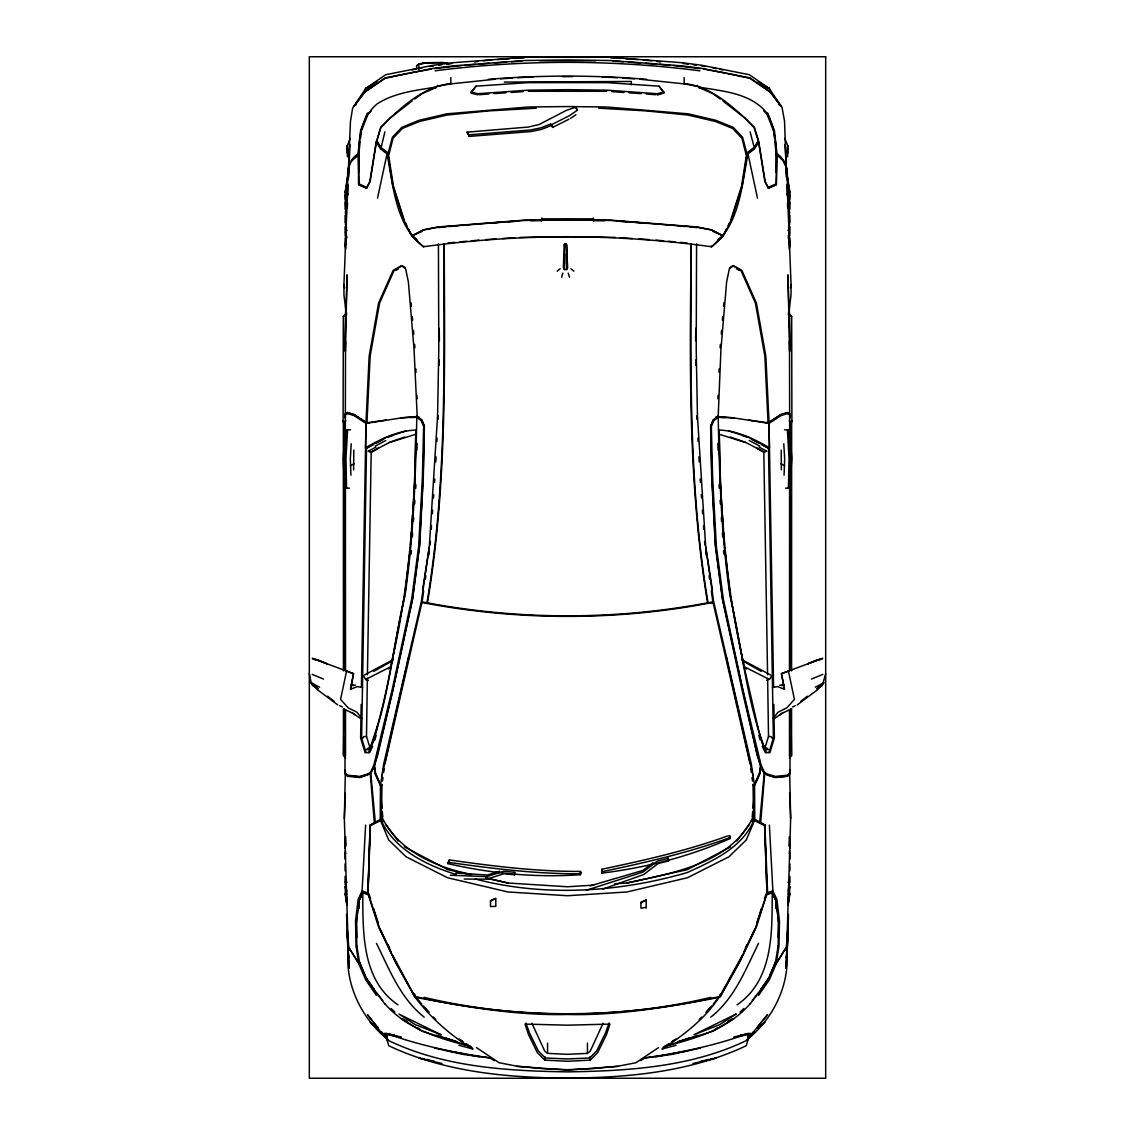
<?xml version="1.0" encoding="UTF-8"?>
<svg xmlns="http://www.w3.org/2000/svg" width="1135" height="1135" viewBox="0 0 1135 1135"><rect width="100%" height="100%" fill="white"/><g stroke="black" fill="none" stroke-linecap="round" stroke-linejoin="round"><path stroke-width="1.5" d="M344.033 670.26L343.848 423.852L344.572 423.213L343.111 420.716L343.323 316.594L345.579 313.771L345.338 420.333M790.173 431.371L787.406 429.796L790.173 431.371L791.719 458.625L789.974 488.263L788.428 488.163L789.024 458.625L787.406 429.796L784.498 429.796M789.492 709.588L789.478 756.038L791.549 755.272L791.563 709.531M789.492 670.955L789.577 488.362M789.634 437.33L789.662 421.496L791.648 421.965L791.577 670.899M789.662 420.333L789.435 313.771L791.677 316.594L791.889 420.716L790.428 423.213L791.152 423.852L790.967 670.26M790.953 708.651L791.521 755.711L789.336 758.01M345.366 770.906L344.345 818.406L348.175 946.434L359.015 963.856L359.54 962.296L366.236 978.852L384.765 1003.851M464.187 879.043L486.716 879.157L503.897 873.751L514.68 874.815L514.694 872.304L503.912 871.226L486.716 876.631L450.311 875.241M787.619 156.744L787.704 145.592L784.711 138.399M788.428 488.163L789.591 487.227L790.23 458.625L788.612 430.832M345.083 222.474L345.125 215.522M345.083 859.039L345.125 852.74M345.083 882.604L345.125 876.376M789.875 870.9L789.917 863.948M347.239 153.14L347.296 145.592L350.289 138.399M345.083 199.788L345.125 195.334M345.125 237.981L345.735 245.444M346.189 879.824L346.147 882.477L346.09 879.824M353.638 469.847L353.808 450.127M359.086 172.123L358.802 154.019L360.15 141.804M788.91 879.824L788.896 882.477L788.811 879.824M789.875 848.342L789.265 840.851M753.03 784.441L753.597 818.945L764.891 825.031L753.597 818.945L752.221 816.859L752.689 811.624M346.104 219.693C346.118 225.822 346.09 212.983 346.104 216.445M346.161 217.565L346.189 215.551L346.161 216.445M695.627 340.713L695.783 328.313M788.896 219.693L788.91 221.651L788.839 219.509M788.91 215.423L788.811 221.538M788.484 226.943L789.619 224.219L788.91 219.495L789.634 211.848L787.378 205.775M346.317 313.856L343.976 295.242L343.933 284.488L347.863 184.508M347.58 194.965C348.544 181.089 343.848 163.312 358.305 154.559L358.802 154.842M372.748 746.277L369.641 752.619L365.03 752.576L360.632 737.977L361.143 704.48M361.412 686.845L365.952 423.383L354.092 415.609L347.225 413.523L344.997 415.268L345.366 418.56M377.515 726.499L373.458 741.581L369.982 748.646L367.3 748.646L369.939 747.639L366.491 736.374L367.357 678.319M367.414 674.786L371.188 451.985L389.106 442.636L416.148 434.152M564.45 269.562L564.833 246.025L566.237 243.713L567.684 267.789L566.62 269.562L564.45 269.562L563.386 267.789L564.138 244.876L566.237 243.713M346.09 879.909L346.601 882.533L346.09 879.909L345.38 884.662L346.799 891.287M373.273 444.707L367.584 447.772L365.584 447.772L366.023 423.383L401.62 417.85L417.808 416.474M439.202 365.3L439.288 360.05M564.492 264.313L564.663 254.013M775.914 172.123L776.198 154.019L774.85 141.804M778.255 937.453L778.539 920.811M789.634 770.906L790.655 818.406L786.825 946.434L775.985 963.856L775.46 962.296L768.764 978.852L750.235 1003.851M778.128 946.973L778.624 921.095M345.593 341.039L345.366 351.495L345.664 306.067L346.657 314.877M345.905 327.093L347.055 274.812L344.997 348.218M438.422 243.855L438.791 349.353L437.571 415.836L429.314 546.758L421.326 601.649L383.687 764.054L380.466 785.704L380.211 819.839L388.709 839.957L406.089 856.797L447.488 877.724L507.898 891.954L567.5 895.728L627.102 891.954L687.512 877.724L728.911 856.797L746.291 839.957L754.789 819.839L754.534 785.704L751.313 764.054L713.674 601.649L705.686 546.758L697.443 415.836L696.209 349.353L696.578 243.855M414.828 479.353L414.02 493.441M415.098 468.798L415.793 431.413C414.842 509.615 409.196 588.001 391.192 664.316M416.942 450.226L417.113 443.303M788.896 216.445L788.91 215.38L788.839 217.565M775.801 908.454L776.085 899.913L771.885 891.457M348.062 177.528L350.474 121.105L352.687 107.924L364.605 92.119L385.049 77.918L432.974 68.412L452.865 65.901L525.349 60.495L567.5 59.985L609.651 60.495L682.135 65.901L702.026 68.412L749.951 77.918L770.722 92.389L781.164 106.321L779.064 104.221L779.447 105.073L777.901 101.327M379.317 927.267L367.981 892.805L370.109 825.031L381.403 818.945L382.779 816.859L382.311 811.624M471.876 874.532C436.691 867.481 398.853 851.548 382.24 817.725L380.367 820.194L370.393 825.216L367.995 893.727L378.494 926.657L395.193 961.756L414.545 996.317C514.552 1019.542 620.448 1019.542 720.455 996.317L739.807 961.756L756.506 926.657L767.005 893.727L764.607 825.216L767.019 892.805L755.683 927.267M784.072 475.196L784.668 458.625L783.774 443.785M788.428 914.37L787.931 940.489L785.76 968.382L787.037 951.343C789.549 985.379 773.389 1018.464 747.185 1039.674L753.626 1031.743M346.629 235.583L345.366 245.94M344.345 818.406L345.366 793.195M367.981 892.805L370.109 825.031M717.916 398.853L718.072 395.335M719.008 372.422L719.15 368.903M790.499 471.805L790.499 448.722M349.027 168.193L348.445 177.542L350.02 144.713M358.788 963.53L356.021 946.051L355.525 921.053L358.149 899.232L362.108 890.932L365.612 825.131M366.023 423.383L368.974 422.773L365.981 422.206L369.159 356.163L378.565 303.144L393.093 270.456L401.393 265.647L405.649 268.768L408.401 282.09L414.062 349.509L417.226 416.843L400.683 417.85M380.211 819.839L381.403 818.945L381.97 784.441M344.501 448.722L344.501 471.805M438.11 419.34L438.294 415.949M349.481 488.163L345.026 488.263L344.331 487.298L343.281 458.625L344.827 431.371L347.594 429.796L346.388 430.832L344.77 458.625L345.409 487.227L346.572 488.163L345.976 458.625L347.594 429.796L350.502 429.796M435.783 461.931L436.067 456.809M436.904 441.458L437.088 438.039M544.757 1060.133L537.295 1052.556L528.456 1034.439L525.037 1024.096L567.5 1025.189L609.963 1024.096L606.544 1034.439L597.705 1052.556L590.243 1060.133L567.5 1061.282L544.757 1060.133L544.956 1056.699M345.154 437.131L345.537 430.491M351.226 443.785L350.332 458.625L350.928 475.196M347.906 177.032C346.672 167.824 350.233 159.028 358.007 153.807L360.589 130.411L367.371 113.003M345.366 892.38L345.565 889.343M345.579 891.798L346.672 902.949M788.91 202.03L789.222 197.405M789.421 194.326L787.037 175.045M789.151 201.207L789.634 193.603L787.066 177.642M789.421 846.086L789.634 840.155M410.302 548.077L404.869 594.527M410.544 544.559L411.381 532.216M411.622 528.697L412.587 514.595M412.814 511.062L413.665 498.733M411.154 554.121L411.395 550.659M412.36 536.798L412.601 533.337M413.452 521.206L413.693 517.744M414.658 503.883L414.899 500.407M415.736 488.277L415.977 484.815M787.945 930.175L786.257 947.441L775.985 963.856M430.179 544.885L430.42 541.423M431.272 529.293L431.513 525.817M432.378 513.687L432.619 510.225M433.471 498.095L433.712 494.619M434.577 482.488L434.819 479.027M787.577 930.516L786.796 947.186L784.966 950.662M345.366 236.108L345.636 232.632M438.124 86.175L450.808 83.876L450.879 77.591M345.38 243.316L345.948 236.378M345.38 884.506L345.664 881.044M789.336 846.355L789.619 842.922M789.364 853.69L789.634 850.243M345.636 888.762L346.615 898.523M789.336 205.279L789.619 201.846M760.663 822.918L764.678 773.957L760.549 765.742L757.031 754.222L722.598 599.209L715.547 545.708L711.9 477.466L710.609 426.221L712.979 420.404L718.214 415.921L720.938 349.509L726.599 282.09L729.351 268.768L733.607 265.647L741.907 270.456L756.435 303.144L765.841 356.163L769.019 422.206L766.026 422.773L768.977 423.383L769.417 447.772L767.416 447.772L761.727 444.707M720.101 347.778L720.385 344.331M721.25 333.96L721.548 330.498M722.413 320.127L722.711 316.665M723.577 306.294L723.86 302.832M789.08 200.781L789.634 194.128M787.165 949.626L787.931 930.799M753.002 808.134L753.796 799.423M759.656 822.421L764.224 773.346M598.755 108.194L646.141 110.889L687.994 115.046L715.49 121.473L732.642 128.439L741.935 138.243L746.05 154.431L754.037 148.288L758.137 141.151L758.776 141.676L765.118 181.26M787.052 152.615L787.704 145.592L787.761 153.14M789.634 418.56L790.003 415.268L787.775 413.523L780.908 415.609L769.048 423.383L773.588 686.845M360.533 138.314L361.313 131.32M789.634 417.41L790.003 414.133L787.761 412.388L780.894 414.445L769.019 422.206M788.343 314.877L789.336 306.067L789.634 351.495L789.407 341.039M356.376 922.06L358.915 899.913L363.115 891.457M356.461 921.762L359.157 899.544M788.683 313.856L791.024 295.242L791.067 284.488L787.137 184.508M380.565 784.796L375.288 773.006L374.295 765.926L377.785 754.789L392.554 691.683L412.558 599.394L419.666 545.793L423.298 477.466L424.277 426.079L421.667 419.922L416.786 415.921L422.021 420.404L424.391 426.221L423.1 477.466L419.453 545.708L412.402 599.209L392.597 691.059L374.451 765.742L370.677 773.247L360.476 776.964L347.778 775.73L344.997 772.495L345.366 769.814M734.317 417.85L718.214 417.226L718.214 415.921L713.333 419.922L710.723 426.079L711.702 477.466L715.334 545.793L722.442 599.394L742.446 691.683L757.215 754.789L760.705 765.926L759.712 773.006L754.434 784.796M423.653 591.094L422.177 601.366L384.992 763.656M425.384 579.12L425.866 575.7M428.817 555.171L429.314 551.752M786.002 957.713L786.924 951.244M382.481 780.979L382.977 777.503M383.729 772.311L384.24 768.849M347.622 205.775L345.366 211.848L346.09 219.495L345.38 224.219L346.515 226.943M760.705 765.926L759.4 773.474L754.463 785.037L753.37 784.668M760.947 766.565L759.812 774.169L754.534 785.704L753.115 785.278M429.314 546.758L422.617 589.703M663.876 1046.598L662.244 1048.967C684.561 1034.652 706.835 1017.442 720.654 994.643L742.432 955.117M746.433 155.098L741.552 186.197L730.543 220.828M776.212 963.53L778.979 946.051L779.475 921.053L776.851 899.232L772.892 890.932L769.388 825.131M347.963 175.045L345.579 194.326M369.882 181.26L376.224 141.676L376.863 141.151L380.963 148.288L388.95 154.431L393.065 138.243L402.358 128.439L419.51 121.473L447.006 115.046L488.859 110.889L536.245 108.194M758.137 141.151L758.52 142.272L754.491 148.926L747.965 153.835C741.722 185.842 739.609 225.539 711.546 246.763C616.22 233.526 518.78 233.526 423.454 246.763C395.391 225.539 393.277 185.842 387.035 153.835L380.509 148.926L376.48 142.272L376.863 141.151M788.328 902.949L789.421 891.798M347.934 177.642L345.366 193.603L345.849 201.207M788.229 901.119L788.782 897.629M778.128 946.022L775.177 963.998M345.664 758.01L343.479 755.711L344.047 708.651M348.019 173.839L345.125 192.624L347.807 177.542M788.158 905.262L789.875 893.373L788.385 901.729M345.721 836.821L345.083 841.9L345.664 838.566M789.279 249.246L789.917 244.096L789.336 247.416M381.998 775.758L394.171 720.98M421.908 601.933L426.959 602.77C446.92 484.333 444.14 363.47 443.714 243.784L444.211 243.741C444.622 363.47 447.403 484.375 427.427 602.855L426.959 603.338M754.037 148.288L758.478 140.399L754.364 127.276C734.756 108.222 712.638 86.799 684.192 83.536M404.528 596.258C393.065 647.205 387.957 700.721 369.357 749.653L366.491 749.625M362.59 687.64L357.653 686.562L350.545 689.2L353.538 673.679L317.871 660.343M788.385 898.523L789.364 888.762M789.265 245.444L789.875 237.981M345.735 840.851L345.125 848.342M790.414 287.779L791.067 284.488M788.229 898.849L789.917 886.534L788.13 894.224M816.675 688.775L822.222 685.781L825.684 673.764M788.201 891.287L789.336 881.044M406.756 665.876L408.586 657.278M819.839 660.059L820.009 659.251L817.143 659.861L807.893 663.791M377.529 198.185L387.035 153.835M394.569 719.249L406.373 667.593M791.152 423.852L791.648 421.965L789.095 420.929M384.893 131.83L380.963 148.288M561.626 277.224L562.861 273.095M775.46 963.26L768.792 979.037L758.393 994.203M775.446 962.069L768.764 977.902L761.202 988.925M374.848 739.977L376.182 735.253M386.992 1034.34L386.992 1039.774L388.738 1045.732C444.395 1072.007 506.735 1077.782 567.5 1078.051C628.265 1077.782 690.605 1072.007 746.262 1045.732L748.008 1039.774L748.008 1034.34M768.977 752.576L773.375 737.977L768.494 448.027L749.327 437.571L728.854 430.874M773.857 704.48L774.368 737.977L769.97 752.576L765.359 752.619L762.252 746.277M767.643 678.319L768.508 736.374L765.061 747.639L767.7 748.646L765.018 748.646L761.542 741.581M376.763 141.052L380.636 127.276C400.244 108.222 422.362 86.799 450.808 83.536M581.475 872.347L580.411 874.702C536.004 877.837 491.2 873.567 447.857 863.621L449.332 859.933C492.803 866.133 536.571 871.609 580.567 871.41L579.503 873.78C535.521 873.964 491.753 868.502 448.268 862.302M449.332 859.933L447.857 863.621M347.849 194.511L345.083 203.236L345.125 209.422L347.75 203.591M756.719 923.095L761.344 908.596M764.437 898.92L765.983 894.082M345.38 201.207L347.75 193.858M378.466 448.07L371.188 452.184L368.364 451.319M788.499 238.378L789.634 235.144M788.229 237.768L789.875 233.086L789.917 226.773L787.974 230.632M609.069 1023.004L605.593 1032.793L596.669 1050.939L589.661 1058.004L567.5 1058.955L545.339 1058.004L538.331 1050.939L529.407 1032.793L525.931 1023.004M771.218 676.12L770.31 678.631L766.551 680.333M756.293 926.557L740.077 960.664L719.817 997.268C669.664 1006.702 619.001 1015.74 567.5 1014.477C515.999 1015.74 465.336 1006.702 415.183 997.268L392.568 955.117M361.909 129.787L367.868 114.408L371.358 110.804M720.455 996.317L721.363 994.033L720.555 995.239M603.139 1023.174L590.228 1051.152L587.433 1053.379L567.5 1054.33L547.567 1053.379L544.772 1051.152L531.861 1023.174M357.099 101.327L355.553 105.073L355.936 104.221L353.836 106.321L364.278 92.389L385.176 78.272L408.174 73.392M514.68 874.815L515.389 873.226M775.446 962.735L775.957 964.409L769.374 979.689L758.662 995.281M790.428 423.213L791.889 420.716M745.383 947.98L746.844 944.887M743.907 952.024L754.945 928.813M358.915 900.864L363.115 892.422L368.336 894.267L362.774 891.84M758.52 943.355C745.553 969.588 734.529 998.559 710.78 1017.144M344.997 773.616L347.225 776.297L359.937 777.532L370.322 773.957L374.451 765.742L375.6 773.474L380.537 785.037L381.63 784.668M359.157 900.495L363.115 892.422M358.305 154.559L358.561 184.693L366.421 188.183L370.322 180.735M726.556 228.731L723.364 235.044L718.341 239.528M728.159 225.567L729.748 222.417M368.648 752.619C388.397 702.905 392.795 647.759 404.982 595.804C413.58 536.699 415.651 476.87 416.786 417.226L419.297 417.226M720.016 994.884L720.796 993.692M720.796 994.657L717.916 998.374M357.383 100.987L365.91 88.289L373.543 83.905M761.23 989.11L768.792 978.086M477.58 94.106L477.594 94.843L470.968 93.042L475.991 86.175L528.03 82.628L606.97 82.628L659.009 86.175L664.032 93.042L657.406 94.843L664.046 92.318L659.009 86.175M470.954 92.318L475.991 86.175M366.421 188.183L366.945 187.474L359.313 184.069M788.91 879.909L788.399 882.533L788.91 879.909L789.619 884.662M736.87 841.007L749.327 824.393M751.398 821.626L753.47 818.86M353.836 106.321L364.605 92.119M772.226 891.84L766.565 894.366L771.885 892.422L776.085 900.864M747.185 1039.674L767.615 1014.577L756.861 1027.785M821.882 659.293L822.691 658.243L808.461 663.578M773.063 718.498L778.042 712.227L786.924 707.772L794.429 699.373L788.428 671.083L781.462 673.679L784.455 689.2L777.347 686.562L772.41 687.64M435.514 88.076L437.741 85.352M711.659 1005.993L705.956 1012.42M713.234 1004.149L719.505 996.516M790.003 737.495L790.003 772.495L787.222 775.73C777.901 778.085 762.606 778.042 760.549 765.742M790.003 773.616L787.775 776.297L775.503 777.546L764.678 773.957M752.278 1000.488L758.364 993.068M815.356 687.214L823.797 682.788L817.399 689.867L797.224 704.906M699.217 1019.613L701.643 1017.031M706.467 1011.853L710.084 1007.965M754.789 819.839L754.122 819.811C742.29 847.944 713.347 860.628 687.214 872.56C618.788 892.365 544.63 897.175 475.324 879.029M747.795 1037.22L751.029 1034.028L733.976 1037.248M747.795 1036.567L751.029 1033.375L740.431 1035.106M557.186 271.194L560.179 268.683M418.886 69.349L418.815 64.198L425.114 62.964L442.593 62.695L449.091 63.73L442.38 62.468L425.256 62.737L419.085 63.943L416.616 65.787L416.63 69.249M351.495 161.056L358.788 155.027M726.826 73.392L749.824 78.272L770.395 92.119L781.987 107.144L784.526 121.105L786.555 177.542L785.973 168.193M424.192 246.252L423.454 246.763L411.962 235.896L423.454 229.795L437.968 226.986L523.717 220.204L567.5 219.679L611.283 220.204L697.032 226.986L711.546 229.795L723.038 235.896L711.546 246.763L710.808 246.252M737.026 1004.872C773.517 979.86 772.027 932.175 772.226 892.791L767.09 894.635M416.616 65.787L419.085 63.943M740.077 1012.136L743.851 1008.49M750.207 1003.681C728.386 1028.92 695.911 1038.511 664.684 1046.371L668.912 1043.675M717.49 240.648L723.832 235.002L731.068 220.644L742.191 185.672L747.114 154.261L742.574 137.264L733.196 127.347L715.873 120.31L688.108 113.826L606.771 107.002L567.5 106.548L528.229 107.002L446.892 113.826L419.127 120.31L401.804 127.347L392.426 137.264L387.886 154.261L392.809 185.672L403.932 220.644L411.168 235.002L417.51 240.648M780.341 714.766L782.923 712.539M364.661 92.531L365.768 88.487L385.659 74.711L433.57 65.206L453.447 62.68L525.86 57.247L609.14 57.247L681.553 62.68L701.43 65.206L749.341 74.711L769.587 88.757L758.137 81.606M746.135 153.523L754.207 147.38L750.107 131.844M817.867 687.782L823.797 682.788M381.374 1031.743L387.815 1039.674C361.625 1018.464 345.466 985.393 347.963 951.357L349.239 968.382L347.055 930.175M757.428 1028.31L765.004 1022.195M345.565 414.701L347.764 412.941L354.574 415.027L366.392 422.773M800.686 701.458L807.354 696.181M412.062 101.015L390.199 117.912L380.821 127.815L376.437 142.059L370.166 181.274L366.733 188.14L358.944 184.679C359.142 157.623 353.936 123.403 377.175 103.853C394.739 92.588 415.793 90.374 435.925 87.097M653.164 862.671L642.935 870.431L590.186 885.867M729.777 267.732L732.628 265.647L740.914 270.456L755.442 303.144L764.848 356.163L768.054 422.787L748.717 420.035M414.715 99.029L422.234 93.623L436.081 87.508M775.021 718.185L781.632 713.518L791.719 708.808M388.44 668.87L391.135 666.983M570.465 118.437L575.899 114.706M658.57 1047.605L635.898 1062.729L618.915 1066.035L592.356 1068.645L567.5 1069.709L542.644 1068.645L516.084 1066.035L499.102 1062.729L476.43 1047.605M768.608 422.773L780.426 415.027L787.236 412.941L789.435 414.701M671.721 1041.873L675.935 1039.178L673.027 1040.866M376.863 81.606L365.413 88.757L370.507 86.175M640.622 1060.672L644.836 1058.047M714.795 1029.445L717.703 1027.672M727.89 1021.457L732.259 1018.79M733.678 1018.663L713.291 1031.105L666.812 1045.619M712.979 420.404L718.214 417.226C719.377 476.884 721.406 536.699 730.018 595.804C742.205 647.759 746.603 702.905 766.352 752.619M350.375 465.889L354.219 463.633M395.661 270.456L398.428 268.853M776.198 154.842C791.336 161.709 786.399 181.628 787.42 194.965M393.448 659.492L364.477 674.942M373.77 671.367L392.738 660.669M365.584 447.772C381.261 438.706 398.002 430.562 416.474 430.009M375.955 447.077L368.449 451.077L371.259 451.943M390.894 666.642L365.626 679.454L363.782 676.12M380.381 820.619L370.648 825.528M376.125 443.175L383.715 439.174M375.217 446.098L385.843 440.494M730.656 846.795L687.214 869.68L626.96 883.03L614.73 883.796M371.188 451.985L378.466 448.24M411.962 235.896L423.454 230.008L437.968 227.227L523.717 220.46L567.5 219.935L611.283 220.46L697.032 227.227L711.546 230.008L723.038 235.896M467.038 132.157L468.684 134.838L530.173 130.028L541.196 127.773L550.532 124.041L551.695 124.609L569.444 115.671L577.616 110.067L575.8 107.13L566.223 110.45L539.196 124.495L528.357 127.049L467.038 132.157L469.252 136.399L530.754 131.575L541.778 129.319L551.099 125.602L552.717 127.375L568.976 119.189M792.542 707.006L795.351 705.7M775.687 184.069L768.054 187.474L768.579 188.183L776.439 184.693L777.021 154.786L776.212 155.027M412.516 235.512L421.894 231.526M811.454 679.085L822.818 674.36M748.008 1039.774C692.095 1067.141 628.705 1070.943 567.5 1071.866C506.295 1070.943 442.905 1067.141 386.992 1039.774M490.519 901.119L495.796 898.381L490.519 900.523L490.519 906.553L495.825 906.368L495.796 898.963M646.241 908.014L646.212 900.027L640.934 902.169L640.934 908.184L646.241 907.418M640.934 902.751L646.212 900.027M730.231 838.495C689.555 856.499 645.999 867.665 601.89 873.127L601.876 871.723C644.822 862.685 687.81 852.981 729.096 837.9L730.231 838.495L730.231 836.013M343.323 316.594L345.409 315.785M817.129 660.343L781.462 673.679L784.455 689.2M602.671 889.173L643.715 874.517L658.116 863.536L668.628 860.869L668.628 859.195M767.019 892.805L772.892 890.932M388.298 437.032L392.98 435.4M389.106 442.451L404.755 437.032M344.827 431.371L346.388 430.832M727.492 835.984C686.718 850.796 644.254 860.316 601.876 869.254L601.89 873.127M752.619 1034.113L748.462 1033.446C715.305 1045.519 680.674 1052.698 645.829 1057.749M678.177 1041.632L689.881 1037.801M678.205 1041.817L698.28 1035.262M499.641 871.24L487.426 875.028L455.83 872.999M586.469 890.209L642.935 872.091L657.335 861.139L667.848 858.457L667.848 856.797M767.586 674.786L763.812 451.985L756.534 448.07L763.742 451.943L766.551 451.077L759.045 447.077M766.636 451.319L763.742 451.943M381.885 785.278L380.466 785.704L375.188 774.169L374.053 766.565M663.762 91.978L657.349 93.723L606.785 90.176L567.5 89.679L528.215 90.176L477.651 93.723L471.238 91.978M776.198 154.019L776.993 153.807C784.767 159.028 788.328 167.824 787.094 177.032M662.244 1048.967L676.148 1045.264M345.905 420.929L343.352 421.965L343.423 670.899M406.146 430.874L385.673 437.571L366.506 448.027L361.625 737.977L366.023 752.576M733.962 1037.149L748.462 1033.446M626.96 883.03C672.487 872.999 729.791 864.047 752.76 817.725L754.122 819.811M710.169 1059.125L713.135 1058.444M714.624 1058.104L716.781 1057.607M692.988 1063.509L716.128 1058.175M700.607 1061.324L708.694 1059.466M700.465 1048.031L671.367 1054.514L645.418 1057.877M710.808 997.381C617.397 1019.542 517.603 1019.542 424.192 997.381M386.283 420.035L366.945 422.787L370.152 356.163L379.558 303.144L394.086 270.456L402.372 265.647L405.223 267.732M420.22 64.042L424.49 63.205M655.732 1056.855L667.394 1054.585M412.019 69.873L415.325 69.263M418.645 68.653L421.95 68.043M430.236 66.525L433.556 65.915M409.82 73.037L431.328 69.093M669.097 1054.273L687.824 1050.84M787.775 775.177L775.46 776.425L767.189 773.957L764.394 772.155L761.074 764.99L742.843 689.74L723.321 599.081L716.341 546.375L712.624 477.764L711.361 426.462L713.83 420.532L718.214 417.226L715.703 417.226M428.633 89.225L432.066 88.643M426.959 602.77L427.427 602.855C519.688 620.178 615.312 620.178 707.573 602.855L713.092 601.933M378.139 1027.785L367.385 1014.577L382.381 1034.113L386.538 1033.446L401.038 1037.149M474.501 61.957L477.977 61.503M483.169 60.836L491.81 59.928M438.521 65.206L441.841 64.78M446.807 64.156L451.773 63.532M434.648 68.582L461.548 65.56M435.088 70.81C522.88 59.531 612.12 59.531 699.912 70.81M363.611 736.714L366.491 736.374M450.808 83.876L495.3 79.209M346.047 216.828L346.09 219.495M618.419 1066.403L567.5 1070.078L516.581 1066.403M470.755 241.485L474.16 241.173M781.249 685.526L784.271 685.228M437.968 227.61L444.821 226.986M449.957 226.503L456.823 225.865M463.676 225.241L468.812 224.758M475.664 224.134L480.814 223.652M447.871 243.004L454.766 242.365M459.945 241.883L466.854 241.244M472.032 240.762L478.942 240.123M465.024 65.277L475.452 64.411M478.927 64.113L489.298 63.305M479.197 94.716L488.788 93.978M493.938 93.623L505.94 92.815M511.091 92.46L523.107 91.637M496.96 59.573L508.962 58.779M514.112 58.424L524.398 57.729M494.449 62.964L506.451 62.155M511.601 61.815L521.887 61.12M488.405 79.322C541.012 75.052 593.988 75.052 646.595 79.322M500.45 78.854L512.452 78.045M517.603 77.705L533.067 76.953M491.115 222.985L499.684 222.417M508.267 221.85L515.134 221.41M485.766 239.627L495.967 238.96M502.762 238.52L514.666 237.74M519.759 237.399L567.5 236.676L615.241 237.399M345.026 488.263L346.572 488.163M344.331 487.298L345.409 487.227M593.733 885.116L567.5 886.775L508.04 883.03L485.652 878.064M788.91 219.495L788.953 216.828M409.593 417.595L417.68 417.283M779.49 685.214L784.2 685.114M545.084 57.317L589.916 57.317M539.38 60.722L595.62 60.722M562.336 76.612L572.664 76.612M528.257 91.282L606.743 91.282M530.726 220.757L541.225 220.63M768.508 749.625L765.643 749.653L762.067 742.375L757.485 726.499M504.323 82.089L631.301 81.479L631.315 84.813M785.519 488.163L789.974 488.263M360.632 737.977L363.214 737.977M771.786 737.977L774.368 737.977M601.933 76.953L617.397 77.705M593.775 220.63L604.274 220.757M350.8 685.114L355.51 685.214M717.32 417.283L725.407 417.595M619.866 221.41L626.733 221.85M635.316 222.417L643.885 222.985M620.334 237.74L632.238 238.52M639.033 238.96L649.234 239.627M789.591 487.227L790.669 487.298M610.602 57.729L620.888 58.424M626.038 58.779L638.04 59.573M643.19 59.928L651.831 60.836M613.113 61.12L623.399 61.815M628.549 62.155L640.551 62.964M645.702 63.305L656.073 64.113M622.548 78.045L634.55 78.854M639.7 79.209L684.192 83.876L696.876 86.175M611.893 91.637L623.909 92.46M629.06 92.815L641.062 93.623M646.212 93.978L655.803 94.716M659.548 64.411L669.976 65.277M673.452 65.56L700.366 68.582M717.192 416.474L733.38 417.85L768.977 423.383M654.186 223.652L659.336 224.134M666.188 224.758L671.324 225.241M678.177 225.865L685.043 226.503M690.179 226.986L697.032 227.61M656.058 240.123L662.968 240.762M668.146 241.244L675.055 241.883M680.234 242.365L687.129 243.004M660.84 241.173L664.245 241.485M350.729 685.228L353.751 685.526M768.508 736.374L771.389 736.714M683.227 63.532L688.193 64.156M693.159 64.78L696.479 65.206M657.023 61.503L660.499 61.957M489.582 1057.877L463.633 1054.514L434.535 1048.031M718.526 430.009C736.998 430.562 753.739 438.706 769.417 447.772M699.075 87.097C722.981 91.297 751.285 92.9 767.331 113.67C778.582 135.576 776.51 160.844 776.056 184.679L768.267 188.14L764.834 181.274L758.563 142.059L754.179 127.815L744.801 117.912L722.938 101.015M489.171 1057.749C454.326 1052.698 419.695 1045.519 386.538 1033.446M421.965 602.501C516.042 620.575 613.638 621.157 707.8 603.38L713.035 602.501L707.573 602.855C688.009 484.716 689.612 362.264 691.286 243.784C690.86 363.47 688.08 484.333 708.041 602.77M702.934 88.643L706.367 89.225M347.225 775.177L359.54 776.425L367.811 773.957L370.606 772.155L373.926 764.99L392.157 689.74L411.679 599.081L418.659 546.375L422.376 477.764L423.639 426.462L421.17 420.532L416.786 417.226L422.021 420.404M701.444 65.915L704.764 66.525M713.05 68.043L716.355 68.653M719.675 69.263L722.981 69.873M703.672 69.093L725.18 73.037M447.176 1050.84L465.903 1054.273M467.606 1054.585L479.268 1056.855M470.16 874.631L447.786 869.68L404.344 846.795M394.569 1035.106L383.97 1033.375L387.205 1036.567M401.024 1037.234L383.97 1034.028L387.205 1037.22M421.865 1058.444L424.83 1059.125M426.306 1059.466L434.393 1061.324M442.012 1063.509L418.872 1058.16M418.219 1057.607L420.376 1058.104M485.652 877.766L508.04 883.03M456.383 874.588C426.519 865.267 394.412 849.817 380.878 819.811M718.852 434.152L745.894 442.636M468.188 1045.619L421.709 1031.105L401.322 1018.663M458.852 1045.264L472.756 1048.967L471.124 1046.598M358.007 153.807L358.802 154.019M365.626 679.454L368.449 680.333M445.119 1037.801L456.823 1041.632M436.72 1035.262L456.795 1041.817M730.245 437.032L745.894 442.451L763.812 451.985M742.02 435.4L746.702 437.032M362.108 890.932L367.399 892.834M367.91 894.635L362.774 892.791C362.973 932.175 361.483 979.86 397.974 1004.872M343.437 709.531L343.451 755.272L345.522 756.038L345.508 709.588M570.891 268.683L573.884 271.194M789.591 315.785L791.677 316.594M564.833 243.713L566.933 244.876L566.62 269.562M312.182 674.36L323.546 679.085M713.106 231.526L722.484 235.512M326.539 663.578L312.309 658.243L313.118 659.293M309.316 673.764L311.203 682.788L319.644 687.214M327.107 663.791L317.857 659.861L314.991 659.251L315.161 660.059M698.919 87.508L712.766 93.623L720.285 99.029M769.374 679.454L744.106 666.642M343.281 708.808L353.368 713.518L359.979 718.185M339.649 705.7L342.458 707.006M770.523 674.942L741.552 659.492M764.352 825.528L754.619 820.619M764.508 86.175L769.246 88.487L770.339 92.531M749.157 440.494L759.783 446.098M751.285 439.174L758.875 443.175M318.325 688.775L312.778 685.781L311.203 682.788L317.133 687.782M742.262 660.669L761.23 671.367M761.457 83.905L769.09 88.289L777.617 100.987M736.572 268.853L739.339 270.456M461.973 1040.866L459.065 1039.178L463.279 1041.873M780.781 463.633L784.625 465.889M402.741 1018.79L407.11 1021.457M417.297 1027.672L420.205 1029.445M490.164 1058.047L494.378 1060.672M466.088 1043.675L470.316 1046.371C439.089 1038.511 406.614 1028.92 384.793 1003.681M472.756 1048.967C450.595 1035.432 430.761 1018.123 415.183 997.268L394.923 960.664L378.707 926.557M365.981 422.206L354.106 414.445L347.239 412.388L344.997 414.133L345.366 417.41M743.865 666.983L746.56 668.87M337.776 704.906L317.601 689.867L311.203 682.788M327.646 696.181L334.314 701.458M369.996 1022.181L377.572 1028.31M388.865 153.523L380.792 147.38L376.522 140.399M352.077 712.539L354.659 714.766M416.659 239.528L411.636 235.044L408.444 228.731M391.149 1008.49L394.923 1012.136M424.22 1017.144C400.471 998.559 389.447 969.588 376.48 943.355M776.695 154.559L782.937 160.617L785.76 166.192M579.503 873.78L580.411 874.702M382.381 1034.113L387.815 1039.674M763.642 110.804L767.132 114.408L773.091 129.787M424.916 1007.965L428.533 1011.853M433.357 1017.031L435.783 1019.613M429.044 1012.42L423.341 1005.993M343.111 420.716L344.572 423.213M376.636 993.068L382.722 1000.488M415.495 996.516L421.766 1004.149M417.084 998.374L414.204 994.657M697.259 85.352L699.486 88.076M361.937 718.498L356.957 712.227L348.076 707.772L340.571 699.373L346.572 671.083L353.538 673.679L350.545 689.2M770.395 92.119L781.164 106.321M381.53 818.86L383.602 821.626M385.673 824.393L398.13 841.007M373.798 988.925L366.236 977.902L359.554 962.069M366.208 978.086L373.77 989.11M376.607 994.203L366.208 979.037L359.54 963.26M376.338 995.281L365.626 979.689L359.043 964.409L359.554 962.735M414.204 993.692L414.984 994.884M414.445 995.239L413.637 994.033L414.545 996.317M359.015 963.856L348.743 947.441L347.423 930.516M350.034 950.662L348.204 947.186L347.069 930.799M405.266 222.417L406.855 225.567M764.678 180.735L768.579 188.183M347.026 230.632L345.083 226.773L345.125 233.086L346.771 237.768M771.885 892.422L775.843 900.495M388.156 944.887L389.617 947.98M380.055 928.813L391.093 952.024M787.25 203.591L789.875 209.422L789.917 203.236L787.151 194.511M568.209 273.095L569.444 277.224M767.629 113.003L774.411 130.411L776.993 153.807M575.8 107.13L576.821 109.896M551.695 124.609L552.717 127.375M550.532 124.041L551.099 125.602M468.684 134.838L469.252 136.399M345.366 235.144L346.501 238.378M667.848 858.457L668.628 860.869M787.25 193.858L789.619 201.207M369.017 894.082L370.563 898.92M373.656 908.596L378.281 923.095M404.471 220.828L393.448 186.197L388.567 155.098M758.818 735.253L760.152 739.977M359.823 963.998L356.872 946.022M343.848 423.852L343.352 421.965L345.338 421.496L345.366 437.33M346.87 894.224L345.083 886.534L346.771 898.849M728.627 667.593L740.431 719.249M740.829 720.98L753.002 775.758M750.008 763.656L712.823 601.366L711.347 591.094M757.939 727.138L743.439 663.833L730.472 596.258M747.965 153.835L757.485 198.185M726.414 657.278L728.244 665.876M343.933 284.488L344.586 287.779M712.383 589.703L705.686 546.758M743.808 664.316C726.216 589.505 720.285 512.722 719.32 436.053L719.207 431.413L719.902 468.798M346.615 901.729L345.125 893.373L346.842 905.262M787.193 177.542L789.875 192.624L786.981 173.839M345.664 247.416L345.083 244.096L345.721 249.246M789.336 838.566L789.917 841.9L789.279 836.821M346.218 897.629L346.771 901.119M750.76 768.849L751.271 772.311M752.023 777.503L752.519 780.979M705.686 551.752L706.183 555.171M709.134 575.7L709.616 579.12M348.076 951.244L348.998 957.713M789.634 769.814L790.003 772.495M730.131 594.527L724.697 548.077M775.843 899.544L778.539 921.762M776.085 899.913L778.624 922.06M784.98 144.713L786.938 177.528M773.687 131.32L774.467 138.314M347.948 152.615L347.296 145.592L347.381 156.744M370.776 773.346L375.344 822.421M381.204 799.423L381.998 808.134M411.14 302.832L411.423 306.294M412.289 316.665L412.587 320.127M413.452 330.498L413.75 333.96M414.615 344.331L414.899 347.778M347.835 949.626L346.572 914.37M345.366 194.128L345.92 200.781M789.052 236.378L789.619 243.316M345.38 201.846L345.664 205.279M370.322 773.957L374.337 822.918M345.38 842.922L345.664 846.355M345.366 850.243L345.636 853.69M789.364 232.632L789.634 236.108M684.192 83.876L684.121 77.591M700.181 479.027L700.423 482.488M701.288 494.619L701.529 498.095M702.381 510.225L702.622 513.687M703.487 525.817L703.728 529.293M704.58 541.423L704.821 544.885M719.023 484.815L719.264 488.277M720.101 500.407L720.342 503.883M721.307 517.744L721.548 521.206M722.399 533.337L722.64 536.798M723.605 550.659L723.846 554.121M720.98 493.441L720.172 479.353M721.335 498.733L722.186 511.062M722.413 514.595L723.378 528.697M723.619 532.216L724.456 544.559M789.18 238.917L788.371 235.583M789.407 242.422L789.634 245.94M345.366 840.155L345.593 843.688M789.123 235.285L789.619 242.961M789.435 889.343L789.634 892.38M345.778 197.405L346.09 202.03M345.38 843.007L345.579 846.086M789.463 430.491L789.846 437.131M590.044 1056.699L590.243 1060.133M697.912 438.039L698.096 441.458M698.933 456.809L699.217 461.931M696.72 415.949L696.904 419.34M788.839 216.445L788.811 215.551M764.891 825.031L767.6 892.834M415.85 368.903L415.992 372.422M416.928 395.335L417.084 398.853M789.634 793.195L790.655 818.406M358.915 899.913L359.199 908.454M790.003 348.218L787.945 274.812L789.095 327.093M788.91 221.708L788.896 220.644M717.887 443.303L718.058 450.226M346.161 220.644L346.189 221.538L346.161 219.509M356.376 921.095L356.872 946.973M695.712 360.05L695.798 365.3M356.461 920.811L356.745 937.453M601.876 869.254L601.89 870.658M439.217 328.313L439.373 340.713M789.875 195.334L789.917 199.788M781.206 450.127L781.362 469.847M789.875 215.522L789.917 222.474M789.875 852.74L789.917 859.039M789.875 876.376L789.917 882.604M345.083 863.948L345.125 870.9M345.423 488.362L345.508 670.955M729.096 835.431L729.096 837.9M593.449 221.353L593.449 218.104L592.059 218.842L542.941 218.842L541.551 218.104L541.551 221.353M587.433 1043.164L587.433 1053.379M547.567 1043.164L547.567 1053.379M344.997 737.495L344.997 772.495M736.047 1014.052L719.732 1024.65L693.967 1034.751L736.047 1014.052M565.542 243.997L564.138 244.876L566.237 246.025L565.542 243.997M825.684 56.75L309.316 56.75L309.316 1078.25L825.684 1078.25L825.684 56.75M441.033 1034.751L415.268 1024.65L398.952 1014.052L441.033 1034.751"/></g></svg>
